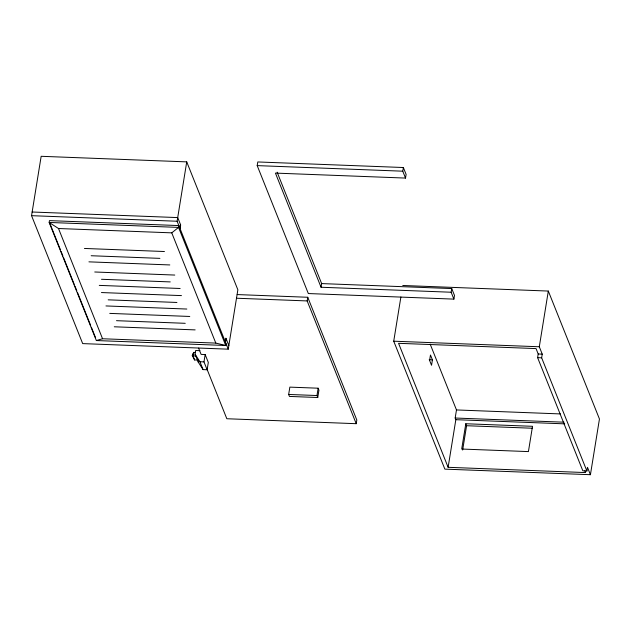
<?xml version="1.0" encoding="UTF-8"?>
<svg xmlns="http://www.w3.org/2000/svg" width="631" height="631" viewBox="0 0 631 631"><rect width="100%" height="100%" fill="white"/><g stroke="black" fill="none" stroke-linecap="round" stroke-linejoin="round"><path stroke-width="0.95" d="M31.55 215.676L41.165 156.299L186.729 161.875L237.863 289.803L228.248 349.172L82.685 343.603L31.55 215.676L177.114 221.244L228.248 349.172M177.114 221.244L186.729 161.875M179.867 228.13L180.466 224.47M180.072 228.627L180.663 224.967L177.713 217.585L32.142 212.008M195.555 352.445L193.796 352.382L192.25 355.537L194.608 359.97L197.416 360.08M198.607 348.115L201.115 354.409L205.162 354.559L208.309 362.439L207.126 369.766L203.079 369.608L198.197 362.044L195.05 354.172L195.649 350.513L199.98 350.678M198.197 362.044L198.497 360.214M207.126 369.766L203.979 361.886L205.162 354.559M225.299 341.789L225.89 338.129L228.84 345.512M225.496 342.286L226.087 338.626M226.048 343.666L225.748 345.496L96.354 340.543L49.155 222.451L49.455 220.621L178.849 225.575L178.549 227.405L225.748 345.496L215.81 343.09L102.553 338.752L96.354 340.543M257.196 165.614L257.795 161.954L403.359 167.523L406.112 174.408L405.52 178.076L275.424 173.099L321.053 287.247L451.141 292.232L453.894 299.118L308.33 293.549L257.196 165.614L402.767 171.19L405.52 178.076M288.659 394.454L289.85 387.126L318.15 388.207L318.939 390.179L317.748 397.506L289.448 396.426L288.659 394.454L316.967 395.534L317.748 397.506M206.81 368.654L226.829 418.739L356.223 423.693L307.163 300.932L307.754 297.272L237.177 294.567M321.053 287.247L321.644 283.587L277.119 172.168M316.967 395.534L318.15 388.207M356.223 423.693L356.815 420.025L307.754 297.272M402.767 171.19L403.359 167.523M402.752 285.488L548.315 291.057L599.45 418.992L590.427 474.701L444.863 469.125L393.728 341.197L400.882 297.012M432.416 359.867L431.541 365.294L429.593 360.411L430.468 354.985L432.416 359.867L429.183 359.741M451.141 292.232L451.741 288.564L321.644 283.587M453.894 299.118L454.494 295.458L451.741 288.564M584.874 470.773L585.6 472.572L448.12 467.311L455.834 419.686L455.172 418.022L456.481 409.945L430.168 344.124M465.796 423.748L461.703 449.035L528.423 451.591L532.517 426.304L465.796 423.748L466.585 425.72L462.649 450.037M590.427 474.701L587.477 467.311L586.885 470.978L582.839 470.821L537.612 357.659L538.204 353.999L536.042 348.58L398.563 343.319L448.12 467.311M586.885 470.978L541.65 357.816L542.25 354.149L539.3 346.766L548.315 291.057M193.796 352.382L193.039 356.034L194.608 359.97M171.758 232.855L178.549 227.405L49.155 222.451L58.502 228.517L171.758 232.855L215.81 343.09M193.267 354.914L192.25 355.537L195.839 356.144M192.455 354.267L193.528 353.644M84.428 248.456L164.446 251.517M91.172 255.736L159.911 258.371M88.939 261.849L169.81 264.941M94.753 271.993L174.771 275.061M101.496 279.281L170.236 281.907M99.272 285.386L180.143 288.485M101.449 292.547L181.468 295.608M236.586 298.234L307.163 300.932M108.193 299.835L176.932 302.462M105.961 305.94L186.831 309.04M109.755 313.394L189.773 316.462M116.498 320.682L185.238 323.309M114.274 326.787L195.145 329.887M393.728 341.197L539.3 346.766M538.204 353.999L542.25 354.149M537.612 357.659L541.65 357.816M195.05 354.172L199.932 361.737L203.979 361.886M456.481 409.945L560.478 413.928M455.172 418.022L564.075 422.194M455.834 419.686L564.737 423.851M466.585 425.72L532.327 428.236M199.932 361.737L203.079 369.608M58.502 228.517L102.553 338.752M49.778 223.153L60.363 249.639M61.097 251.461L62.919 256.028M63.652 257.858L74.229 284.336M74.963 286.166L76.785 290.733M77.518 292.555L90.659 325.438M91.385 327.26L95.399 337.309"/></g></svg>
